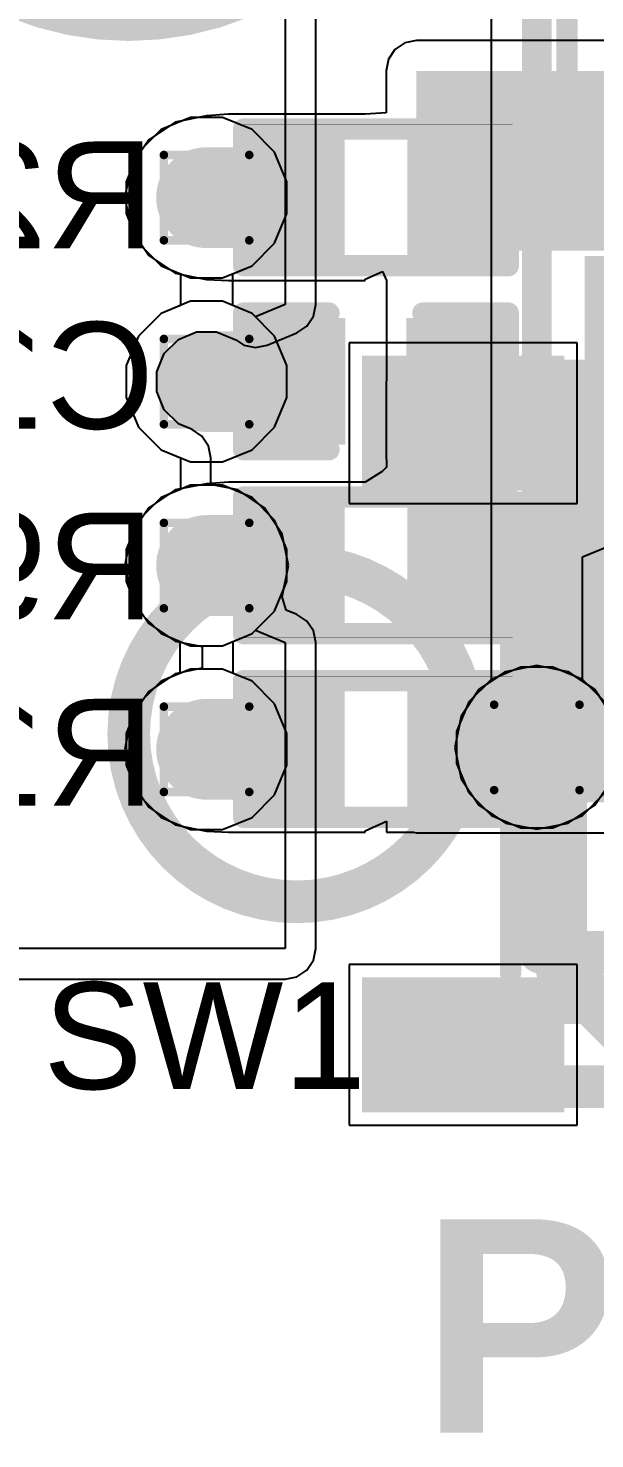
# Model space of a CAD drawing. Header units: inches. Extents: x -13 to 254, y -7 to 63.
# Drawn here: x -1.1 to 2.27, y 4.8 to 13.2 of the extents above; entities that cross this region are included whole.
import ezdxf

# ---------------------------------------------------------------- set-up
doc = ezdxf.new("R2010")
doc.units = ezdxf.units.IN
for name, color, linetype in [('Bottom Layer', 5, 'Continuous'), ('Bottom Overlay', 54, 'Continuous'), ('Bottom Paste', 16, 'Continuous'), ('Bottom Solder', 6, 'Continuous'), ('Dimensions', 6, 'Continuous'), ('Drill Drawing', 1, 'Continuous'), ('GND', 16, 'Continuous'), ('POWER', 76, 'Continuous'), ('Top Layer', 1, 'Continuous'), ('Top Overlay', 2, 'Continuous'), ('Top Paste', 8, 'Continuous'), ('Top Solder', 216, 'Continuous'), ('Via Holes', 16, 'Continuous')]:
    doc.layers.add(name, color=color, linetype=linetype)
doc.styles.add('Arial', font='', dxfattribs={"height": 0.2})
doc.styles.add('Arial_Bold', font='', dxfattribs={"height": 0.2})
doc.styles.get('Arial').set_extended_font_data('Arial')
doc.styles.get('Arial_Bold').set_extended_font_data('Arial', bold=True)

# ---------------------------------------------------------------- blocks, each defined once
blk = doc.blocks.new('R___0402_B_34')
at = {"layer": 'Bottom Layer'}
for points in [[(-0.2413, 0.3175), (-0.2413, -0.3175), (-0.6985, -0.3175), (-0.6985, 0.3175)], [(0.6985, 0.3175), (0.6985, -0.3175), (0.2413, -0.3175), (0.2413, 0.3175)]]:
    blk.add_hatch(color=5, dxfattribs=at).paths.add_polyline_path(points)
at = {"layer": 'Bottom Paste'}
for points in [[(-0.2413, 0.3175), (-0.2413, -0.3175), (-0.6985, -0.3175), (-0.6985, 0.3175)], [(0.6985, 0.3175), (0.6985, -0.3175), (0.2413, -0.3175), (0.2413, 0.3175)]]:
    blk.add_hatch(color=16, dxfattribs=at).paths.add_polyline_path(points)
at = {"layer": 'Bottom Solder'}
for points in [[(-0.1863, 0.3725), (-0.1863, -0.3725), (-0.7535, -0.3725), (-0.7535, 0.3725)], [(0.7535, 0.3725), (0.7535, -0.3725), (0.1863, -0.3725), (0.1863, 0.3725)]]:
    blk.add_hatch(color=6, dxfattribs=at).paths.add_polyline_path(points)
at = {"layer": 'Bottom Overlay'}
for points, const_width in [([(-0.7874, -0.4064), (-0.7874, 0.4064)], 0.127), ([(-0.7874, 0.4064), (0.7874, 0.4064)], 0.127), ([(-0.8128, 0.4318), (0.8128, 0.4318)], 0.00323), ([(0.7874, -0.4064), (0.7874, 0.4064)], 0.127), ([(-0.7874, -0.4064), (0.7874, -0.4064)], 0.127)]:
    blk.add_lwpolyline(points, dxfattribs=dict(at, const_width=const_width))
for points, const_width in [([(-0.8191, 0.4064, 1), (-0.7556, 0.4064, 1)], 0.0635), ([(-0.8191, 0.4064, 1), (-0.7556, 0.4064, 1)], 0.0635), ([(-0.8136, 0.4318, 1), (-0.812, 0.4318, 1)], 0.00161), ([(0.7556, 0.4064, 1), (0.8191, 0.4064, 1)], 0.0635), ([(0.7556, 0.4064, 1), (0.8191, 0.4064, 1)], 0.0635), ([(0.812, 0.4318, 1), (0.8136, 0.4318, 1)], 0.00161), ([(-0.8191, -0.4064, 1), (-0.7556, -0.4064, 1)], 0.0635), ([(-0.8191, -0.4064, 1), (-0.7556, -0.4064, 1)], 0.0635), ([(0.7556, -0.4064, 1), (0.8191, -0.4064, 1)], 0.0635), ([(0.7556, -0.4064, 1), (0.8191, -0.4064, 1)], 0.0635)]:
    blk.add_lwpolyline(points, format="xyb", close=True, dxfattribs=dict(at, const_width=const_width))
blk = doc.blocks.new('R___0402_B_37')
at = {"layer": 'Bottom Layer'}
for points in [[(-0.2413, 0.3175), (-0.2413, -0.3175), (-0.6985, -0.3175), (-0.6985, 0.3175)], [(0.6985, 0.3175), (0.6985, -0.3175), (0.2413, -0.3175), (0.2413, 0.3175)]]:
    blk.add_hatch(color=5, dxfattribs=at).paths.add_polyline_path(points)
at = {"layer": 'Bottom Paste'}
for points in [[(-0.2413, 0.3175), (-0.2413, -0.3175), (-0.6985, -0.3175), (-0.6985, 0.3175)], [(0.6985, 0.3175), (0.6985, -0.3175), (0.2413, -0.3175), (0.2413, 0.3175)]]:
    blk.add_hatch(color=16, dxfattribs=at).paths.add_polyline_path(points)
at = {"layer": 'Bottom Solder'}
for points in [[(-0.1863, 0.3725), (-0.1863, -0.3725), (-0.7535, -0.3725), (-0.7535, 0.3725)], [(0.7535, 0.3725), (0.7535, -0.3725), (0.1863, -0.3725), (0.1863, 0.3725)]]:
    blk.add_hatch(color=6, dxfattribs=at).paths.add_polyline_path(points)
at = {"layer": 'Bottom Overlay'}
for points, const_width in [([(-0.7874, -0.4064), (-0.7874, 0.4064)], 0.127), ([(-0.7874, 0.4064), (0.7874, 0.4064)], 0.127), ([(-0.8128, 0.4318), (0.8128, 0.4318)], 0.00323), ([(0.7874, -0.4064), (0.7874, 0.4064)], 0.127), ([(-0.7874, -0.4064), (0.7874, -0.4064)], 0.127)]:
    blk.add_lwpolyline(points, dxfattribs=dict(at, const_width=const_width))
for points, const_width in [([(-0.8191, 0.4064, 1), (-0.7556, 0.4064, 1)], 0.0635), ([(-0.8191, 0.4064, 1), (-0.7556, 0.4064, 1)], 0.0635), ([(-0.8136, 0.4318, 1), (-0.812, 0.4318, 1)], 0.00161), ([(0.7556, 0.4064, 1), (0.8191, 0.4064, 1)], 0.0635), ([(0.7556, 0.4064, 1), (0.8191, 0.4064, 1)], 0.0635), ([(0.812, 0.4318, 1), (0.8136, 0.4318, 1)], 0.00161), ([(-0.8191, -0.4064, 1), (-0.7556, -0.4064, 1)], 0.0635), ([(-0.8191, -0.4064, 1), (-0.7556, -0.4064, 1)], 0.0635), ([(0.7556, -0.4064, 1), (0.8191, -0.4064, 1)], 0.0635), ([(0.7556, -0.4064, 1), (0.8191, -0.4064, 1)], 0.0635)]:
    blk.add_lwpolyline(points, format="xyb", close=True, dxfattribs=dict(at, const_width=const_width))
blk = doc.blocks.new('SOT_523_B_38')
at = {"layer": 'Bottom Layer'}
for points in [[(-0.7, 0.9), (-0.3, 0.9), (-0.3, 0.39), (-0.7, 0.39)], [(0.3, 0.9), (0.7, 0.9), (0.7, 0.39), (0.3, 0.39)], [(-0.2, -0.39), (0.2, -0.39), (0.2, -0.9), (-0.2, -0.9)]]:
    blk.add_hatch(color=5, dxfattribs=at).paths.add_polyline_path(points)
at = {"layer": 'Bottom Paste'}
for points in [[(-0.7, 0.9), (-0.3, 0.9), (-0.3, 0.39), (-0.7, 0.39)], [(0.3, 0.9), (0.7, 0.9), (0.7, 0.39), (0.3, 0.39)], [(-0.2, -0.39), (0.2, -0.39), (0.2, -0.9), (-0.2, -0.9)]]:
    blk.add_hatch(color=16, dxfattribs=at).paths.add_polyline_path(points)
at = {"layer": 'Bottom Solder'}
for points in [[(-0.8016, 1.0016), (-0.1984, 1.0016), (-0.1984, 0.2884), (-0.8016, 0.2884)], [(0.1984, 1.0016), (0.8016, 1.0016), (0.8016, 0.2884), (0.1984, 0.2884)], [(-0.3016, -0.2884), (0.3016, -0.2884), (0.3016, -1.0016), (-0.3016, -1.0016)]]:
    blk.add_hatch(color=6, dxfattribs=at).paths.add_polyline_path(points)
at = {"layer": 'Bottom Overlay', "const_width": 0.127}
for points in [[(-0.9652, 0.508), (-0.9652, 0.762)], [(-0.9652, 0.762), (-0.8382, 0.635)], [(-0.9652, 0.508), (-0.8382, 0.635)], [(-0.1016, 0.4318), (0.1016, 0.4318)], [(-0.8636, -0.4572), (-0.8636, 0.2286)], [(0.8636, -0.4572), (0.8636, 0.2286)], [(-0.8636, -0.4572), (-0.3556, -0.4572)], [(0.3556, -0.4572), (0.8636, -0.4572)]]:
    blk.add_lwpolyline(points, dxfattribs=at)
at = {"layer": 'Bottom Overlay', "const_width": 0.0635}
for points in [[(-0.997, 0.762, 1), (-0.9334, 0.762, 1)], [(-0.997, 0.762, 1), (-0.9334, 0.762, 1)], [(-0.87, 0.635, 1), (-0.8065, 0.635, 1)], [(-0.87, 0.635, 1), (-0.8065, 0.635, 1)], [(-0.997, 0.508, 1), (-0.9334, 0.508, 1)], [(-0.997, 0.508, 1), (-0.9334, 0.508, 1)], [(-0.1333, 0.4318, 1), (-0.0698, 0.4318, 1)], [(0.0698, 0.4318, 1), (0.1333, 0.4318, 1)], [(-0.8953, 0.2286, 1), (-0.8318, 0.2286, 1)], [(0.8318, 0.2286, 1), (0.8953, 0.2286, 1)], [(-0.8953, -0.4572, 1), (-0.8318, -0.4572, 1)], [(-0.8953, -0.4572, 1), (-0.8318, -0.4572, 1)], [(-0.3873, -0.4572, 1), (-0.3238, -0.4572, 1)], [(0.3238, -0.4572, 1), (0.3873, -0.4572, 1)], [(0.8318, -0.4572, 1), (0.8953, -0.4572, 1)], [(0.8318, -0.4572, 1), (0.8953, -0.4572, 1)]]:
    blk.add_lwpolyline(points, format="xyb", close=True, dxfattribs=at)
blk = doc.blocks.new('C___0402_B_41')
at = {"layer": 'Bottom Layer'}
for points in [[(-0.2413, 0.3175), (-0.2413, -0.3175), (-0.6985, -0.3175), (-0.6985, 0.3175)], [(0.6985, 0.3175), (0.6985, -0.3175), (0.2413, -0.3175), (0.2413, 0.3175)]]:
    blk.add_hatch(color=5, dxfattribs=at).paths.add_polyline_path(points)
at = {"layer": 'Bottom Paste'}
for points in [[(-0.2413, 0.3175), (-0.2413, -0.3175), (-0.6985, -0.3175), (-0.6985, 0.3175)], [(0.6985, 0.3175), (0.6985, -0.3175), (0.2413, -0.3175), (0.2413, 0.3175)]]:
    blk.add_hatch(color=16, dxfattribs=at).paths.add_polyline_path(points)
at = {"layer": 'Bottom Solder'}
for points in [[(-0.1813, 0.3775), (-0.1813, -0.3775), (-0.7585, -0.3775), (-0.7585, 0.3775)], [(0.7585, 0.3775), (0.7585, -0.3775), (0.1813, -0.3775), (0.1813, 0.3775)]]:
    blk.add_hatch(color=6, dxfattribs=at).paths.add_polyline_path(points)
at = {"layer": 'Bottom Overlay', "const_width": 0.127}
for points in [[(-0.7874, -0.4064), (-0.7874, 0.4064)], [(-0.7874, 0.4064), (-0.2794, 0.4064)], [(0.2794, 0.4064), (0.7874, 0.4064)], [(0.7874, -0.4064), (0.7874, 0.4064)], [(-0.7874, -0.4064), (-0.2794, -0.4064)], [(0.2794, -0.4064), (0.7874, -0.4064)]]:
    blk.add_lwpolyline(points, dxfattribs=at)
at = {"layer": 'Bottom Overlay', "const_width": 0.0635}
for points in [[(-0.8191, 0.4064, 1), (-0.7556, 0.4064, 1)], [(-0.8191, 0.4064, 1), (-0.7556, 0.4064, 1)], [(-0.3111, 0.4064, 1), (-0.2477, 0.4064, 1)], [(0.2477, 0.4064, 1), (0.3111, 0.4064, 1)], [(0.7556, 0.4064, 1), (0.8191, 0.4064, 1)], [(0.7556, 0.4064, 1), (0.8191, 0.4064, 1)], [(-0.8191, -0.4064, 1), (-0.7556, -0.4064, 1)], [(-0.8191, -0.4064, 1), (-0.7556, -0.4064, 1)], [(-0.3111, -0.4064, 1), (-0.2477, -0.4064, 1)], [(0.2477, -0.4064, 1), (0.3111, -0.4064, 1)], [(0.7556, -0.4064, 1), (0.8191, -0.4064, 1)], [(0.7556, -0.4064, 1), (0.8191, -0.4064, 1)]]:
    blk.add_lwpolyline(points, format="xyb", close=True, dxfattribs=at)
blk = doc.blocks.new('TC_0522C_1_7_260G__46')
at = {"layer": 'Top Layer'}
for points in [[(-3.5, 2.15), (-2.5, 2.15), (-2.5, 1.55), (-3.5, 1.55)], [(2.5, 2.15), (3.5, 2.15), (3.5, 1.55), (2.5, 1.55)], [(-3.5, -1.55), (-2.5, -1.55), (-2.5, -2.15), (-3.5, -2.15)], [(2.5, -1.55), (3.5, -1.55), (3.5, -2.15), (2.5, -2.15)]]:
    blk.add_hatch(color=1, dxfattribs=at).paths.add_polyline_path(points)
at = {"layer": 'Top Paste'}
for points in [[(-3.5, 2.15), (-2.5, 2.15), (-2.5, 1.55), (-3.5, 1.55)], [(2.5, 2.15), (3.5, 2.15), (3.5, 1.55), (2.5, 1.55)], [(-3.5, -1.55), (-2.5, -1.55), (-2.5, -2.15), (-3.5, -2.15)], [(2.5, -1.55), (3.5, -1.55), (3.5, -2.15), (2.5, -2.15)]]:
    blk.add_hatch(color=8, dxfattribs=at).paths.add_polyline_path(points)
at = {"layer": 'Top Solder'}
for points in [[(-3.6016, 2.2516), (-2.3984, 2.2516), (-2.3984, 1.4484), (-3.6016, 1.4484)], [(2.3984, 2.2516), (3.6016, 2.2516), (3.6016, 1.4484), (2.3984, 1.4484)], [(-3.6016, -1.4484), (-2.3984, -1.4484), (-2.3984, -2.2516), (-3.6016, -2.2516)], [(2.3984, -1.4484), (3.6016, -1.4484), (3.6016, -2.2516), (2.3984, -2.2516)]]:
    blk.add_hatch(color=216, dxfattribs=at).paths.add_polyline_path(points)
at = {"layer": 'Top Overlay', "const_width": 0.127}
for points in [[(-1.4224, 2.667), (-1.8796, 2.2098)], [(1.4224, 2.667), (-1.4224, 2.667)], [(1.8796, 2.2098), (1.4224, 2.667)], [(-2.8956, 2.4638), (-3.1496, 2.4638)], [(-3.0226, 2.3368), (-3.1496, 2.4638)], [(-2.8956, 2.4638), (-3.0226, 2.3368)], [(-2.7178, -1.3716), (-2.7178, 1.397)], [(2.7178, 1.4224), (2.7178, -1.3716)], [(-1.4224, -2.667), (-1.8796, -2.2098)], [(1.8796, -2.2098), (1.4224, -2.667)], [(1.4224, -2.667), (-1.4224, -2.667)]]:
    blk.add_lwpolyline(points, dxfattribs=at)
at = {"layer": 'Top Overlay', "const_width": 0.0635}
for points in [[(-1.4541, 2.667, 1), (-1.3906, 2.667, 1)], [(-1.4542, 2.667, 1), (-1.3906, 2.667, 1)], [(1.3906, 2.667, 1), (1.4542, 2.667, 1)], [(1.3906, 2.667, 1), (1.4542, 2.667, 1)], [(-3.1814, 2.4638, 1), (-3.1178, 2.4638, 1)], [(-3.1814, 2.4638, 1), (-3.1178, 2.4638, 1)], [(-2.9274, 2.4638, 1), (-2.8638, 2.4638, 1)], [(-2.9274, 2.4638, 1), (-2.8638, 2.4638, 1)], [(-3.0543, 2.3368, 1), (-2.9909, 2.3368, 1)], [(-3.0543, 2.3368, 1), (-2.9909, 2.3368, 1)], [(-1.9113, 2.2098, 1), (-1.8478, 2.2098, 1)], [(1.8478, 2.2098, 1), (1.9114, 2.2098, 1)], [(-2.7496, 1.397, 1), (-2.686, 1.397, 1)], [(2.686, 1.4224, 1), (2.7496, 1.4224, 1)], [(-2.7495, -1.3716, 1), (-2.686, -1.3716, 1)], [(2.686, -1.3716, 1), (2.7496, -1.3716, 1)], [(-1.9113, -2.2098, 1), (-1.8478, -2.2098, 1)], [(1.8478, -2.2098, 1), (1.9114, -2.2098, 1)], [(-1.4541, -2.667, 1), (-1.3906, -2.667, 1)], [(-1.4542, -2.667, 1), (-1.3906, -2.667, 1)], [(1.3906, -2.667, 1), (1.4542, -2.667, 1)], [(1.3906, -2.667, 1), (1.4542, -2.667, 1)]]:
    blk.add_lwpolyline(points, format="xyb", close=True, dxfattribs=at)
blk = doc.blocks.new('TSOT_23_8_B_51')
at = {"layer": 'Bottom Layer'}
for points in [[(-0.775, 0.75), (-1.825, 0.75), (-1.825, 1.2), (-0.775, 1.2)], [(1.825, 0.75), (0.775, 0.75), (0.775, 1.2), (1.825, 1.2)], [(-0.775, 0.1), (-1.825, 0.1), (-1.825, 0.55), (-0.775, 0.55)], [(1.825, 0.1), (0.775, 0.1), (0.775, 0.55), (1.825, 0.55)], [(-0.775, -0.55), (-1.825, -0.55), (-1.825, -0.1), (-0.775, -0.1)], [(1.825, -0.55), (0.775, -0.55), (0.775, -0.1), (1.825, -0.1)], [(-0.775, -1.2), (-1.825, -1.2), (-1.825, -0.75), (-0.775, -0.75)], [(1.825, -1.2), (0.775, -1.2), (0.775, -0.75), (1.825, -0.75)]]:
    blk.add_hatch(color=5, dxfattribs=at).paths.add_polyline_path(points)
at = {"layer": 'Bottom Paste'}
for points in [[(-0.775, 0.75), (-1.825, 0.75), (-1.825, 1.2), (-0.775, 1.2)], [(1.825, 0.75), (0.775, 0.75), (0.775, 1.2), (1.825, 1.2)], [(-0.775, 0.1), (-1.825, 0.1), (-1.825, 0.55), (-0.775, 0.55)], [(1.825, 0.1), (0.775, 0.1), (0.775, 0.55), (1.825, 0.55)], [(-0.775, -0.55), (-1.825, -0.55), (-1.825, -0.1), (-0.775, -0.1)], [(1.825, -0.55), (0.775, -0.55), (0.775, -0.1), (1.825, -0.1)], [(-0.775, -1.2), (-1.825, -1.2), (-1.825, -0.75), (-0.775, -0.75)], [(1.825, -1.2), (0.775, -1.2), (0.775, -0.75), (1.825, -0.75)]]:
    blk.add_hatch(color=16, dxfattribs=at).paths.add_polyline_path(points)
at = {"layer": 'Bottom Solder'}
for points in [[(-0.6734, 0.6484), (-1.9266, 0.6484), (-1.9266, 1.3016), (-0.6734, 1.3016)], [(1.9266, 0.6484), (0.6734, 0.6484), (0.6734, 1.3016), (1.9266, 1.3016)], [(-0.6734, -0.0016), (-1.9266, -0.0016), (-1.9266, 0.6516), (-0.6734, 0.6516)], [(1.9266, -0.0016), (0.6734, -0.0016), (0.6734, 0.6516), (1.9266, 0.6516)], [(-0.6734, -0.6516), (-1.9266, -0.6516), (-1.9266, 0.0016), (-0.6734, 0.0016)], [(1.9266, -0.6516), (0.6734, -0.6516), (0.6734, 0.0016), (1.9266, 0.0016)], [(-0.6734, -1.3016), (-1.9266, -1.3016), (-1.9266, -0.6484), (-0.6734, -0.6484)], [(1.9266, -1.3016), (0.6734, -1.3016), (0.6734, -0.6484), (1.9266, -0.6484)]]:
    blk.add_hatch(color=6, dxfattribs=at).paths.add_polyline_path(points)
at = {"layer": 'Bottom Overlay', "const_width": 0.127}
for points in [[(0.762, 1.4986), (-0.7112, 1.4986)], [(0.5842, 1.4986), (-0.6096, 1.4986)], [(-1.9812, -0.9906), (-2.1082, -0.8636)], [(-2.1082, -0.8636), (-2.1082, -1.1176)], [(-1.9812, -0.9906), (-2.1082, -1.1176)], [(0.762, -1.4986), (-0.7112, -1.4986)]]:
    blk.add_lwpolyline(points, dxfattribs=at)
at = {"layer": 'Bottom Overlay', "const_width": 0.0635}
for points in [[(-0.7429, 1.4986, 1), (-0.6794, 1.4986, 1)], [(-0.6413, 1.4986, 1), (-0.5778, 1.4986, 1)], [(0.5524, 1.4986, 1), (0.6159, 1.4986, 1)], [(0.7302, 1.4986, 1), (0.7937, 1.4986, 1)], [(-2.1399, -0.8636, 1), (-2.0764, -0.8636, 1)], [(-2.1399, -0.8636, 1), (-2.0764, -0.8636, 1)], [(-2.013, -0.9906, 1), (-1.9494, -0.9906, 1)], [(-2.013, -0.9906, 1), (-1.9494, -0.9906, 1)], [(-2.1399, -1.1176, 1), (-2.0764, -1.1176, 1)], [(-2.1399, -1.1176, 1), (-2.0764, -1.1176, 1)], [(-0.7429, -1.4986, 1), (-0.6794, -1.4986, 1)], [(0.7302, -1.4986, 1), (0.7937, -1.4986, 1)]]:
    blk.add_lwpolyline(points, format="xyb", close=True, dxfattribs=at)
blk = doc.blocks.new('R___0402_B_58')
at = {"layer": 'Bottom Layer'}
for points in [[(-0.2413, 0.3175), (-0.2413, -0.3175), (-0.6985, -0.3175), (-0.6985, 0.3175)], [(0.6985, 0.3175), (0.6985, -0.3175), (0.2413, -0.3175), (0.2413, 0.3175)]]:
    blk.add_hatch(color=5, dxfattribs=at).paths.add_polyline_path(points)
at = {"layer": 'Bottom Paste'}
for points in [[(-0.2413, 0.3175), (-0.2413, -0.3175), (-0.6985, -0.3175), (-0.6985, 0.3175)], [(0.6985, 0.3175), (0.6985, -0.3175), (0.2413, -0.3175), (0.2413, 0.3175)]]:
    blk.add_hatch(color=16, dxfattribs=at).paths.add_polyline_path(points)
at = {"layer": 'Bottom Solder'}
for points in [[(-0.1863, 0.3725), (-0.1863, -0.3725), (-0.7535, -0.3725), (-0.7535, 0.3725)], [(0.7535, 0.3725), (0.7535, -0.3725), (0.1863, -0.3725), (0.1863, 0.3725)]]:
    blk.add_hatch(color=6, dxfattribs=at).paths.add_polyline_path(points)
at = {"layer": 'Bottom Overlay'}
for points, const_width in [([(-0.7874, 0.4064), (-0.7874, -0.4064)], 0.127), ([(0.7874, 0.4064), (-0.7874, 0.4064)], 0.127), ([(0.8128, 0.4318), (-0.8128, 0.4318)], 0.00323), ([(0.7874, 0.4064), (0.7874, -0.4064)], 0.127), ([(0.7874, -0.4064), (-0.7874, -0.4064)], 0.127)]:
    blk.add_lwpolyline(points, dxfattribs=dict(at, const_width=const_width))
for points, const_width in [([(-0.8191, 0.4064, 1), (-0.7556, 0.4064, 1)], 0.0635), ([(-0.8191, 0.4064, 1), (-0.7556, 0.4064, 1)], 0.0635), ([(-0.8136, 0.4318, 1), (-0.812, 0.4318, 1)], 0.00161), ([(0.7556, 0.4064, 1), (0.8191, 0.4064, 1)], 0.0635), ([(0.7556, 0.4064, 1), (0.8191, 0.4064, 1)], 0.0635), ([(0.812, 0.4318, 1), (0.8136, 0.4318, 1)], 0.00161), ([(-0.8191, -0.4064, 1), (-0.7556, -0.4064, 1)], 0.0635), ([(-0.8191, -0.4064, 1), (-0.7556, -0.4064, 1)], 0.0635), ([(0.7556, -0.4064, 1), (0.8191, -0.4064, 1)], 0.0635), ([(0.7556, -0.4064, 1), (0.8191, -0.4064, 1)], 0.0635)]:
    blk.add_lwpolyline(points, format="xyb", close=True, dxfattribs=dict(at, const_width=const_width))

msp = doc.modelspace()

# ---------------------------------------------------------------- hatches: boundary and pattern name
at = {"layer": 'Bottom Layer'}
for points in [[(1.2121, 11.8745), (3.3782, 11.8745), (3.3782, 12.945), (1.2121, 12.945)], [(0.5009, 12.4906), (-0.0367, 12.4906), (-0.0367, 11.8905), (0.5009, 11.8905)], [(0.5009, 11.3959), (-0.0367, 11.3959), (-0.0367, 10.7958), (0.5009, 10.7958)], [(1.2121, 10.641), (3.3652, 10.641), (3.3652, 11.091), (1.2121, 11.091)], [(1.2121, 9.991), (3.508, 9.991), (3.508, 10.441), (1.2121, 10.441)], [(0.5009, 10.3012), (-0.0367, 10.3012), (-0.0367, 9.7011), (0.5009, 9.7011)], [(1.8748, 8.5917), (3.3652, 8.5917), (3.3652, 9.791), (1.8748, 9.791)], [(0.5009, 9.2078), (-0.0367, 9.2078), (-0.0367, 8.6077), (0.5009, 8.6077)], [(1.2121, 8.5917), (3.3652, 8.5917), (3.3652, 9.2267), (1.2121, 9.2267)]]:
    msp.add_hatch(color=5, dxfattribs=at).paths.add_polyline_path(points)
h = msp.add_hatch(color=5, dxfattribs=at)
edge = h.paths.add_edge_path()
edge.add_arc((-0.0367, 12.1906), 0.3, 0, 360)
h = msp.add_hatch(color=5, dxfattribs=at)
edge = h.paths.add_edge_path()
edge.add_arc((-0.0367, 11.0959), 0.3, 0, 360)
h = msp.add_hatch(color=5, dxfattribs=at)
edge = h.paths.add_edge_path()
edge.add_arc((-0.0367, 10.0012), 0.3, 0, 360)
h = msp.add_hatch(color=5, dxfattribs=at)
edge = h.paths.add_edge_path()
edge.add_arc((-0.0367, 8.9078), 0.3, 0, 360)
h = msp.add_hatch(color=5, dxfattribs=at)
edge = h.paths.add_edge_path()
edge.add_arc((1.9281, 8.919), 0.3, 0, 360)
at = {"layer": 'GND'}
h = msp.add_hatch(color=16, dxfattribs=at)
edge = h.paths.add_edge_path()
edge.add_arc((-0.0367, 12.1906), 0.3, 0, 360)
h = msp.add_hatch(color=16, dxfattribs=at)
edge = h.paths.add_edge_path()
edge.add_arc((-0.0367, 11.0959), 0.3, 0, 360)
h = msp.add_hatch(color=16, dxfattribs=at)
edge = h.paths.add_edge_path()
edge.add_arc((-0.0367, 10.0012), 0.3, 0, 360)
h = msp.add_hatch(color=16, dxfattribs=at)
edge = h.paths.add_edge_path()
edge.add_arc((-0.0367, 8.9078), 0.3, 0, 360)
h = msp.add_hatch(color=16, dxfattribs=at)
edge = h.paths.add_edge_path()
edge.add_arc((1.9281, 8.919), 0.3, 0, 360)
at = {"layer": 'POWER'}
h = msp.add_hatch(color=76, dxfattribs=at)
edge = h.paths.add_edge_path()
edge.add_arc((-0.0367, 12.1906), 0.3, 0, 360)
h = msp.add_hatch(color=76, dxfattribs=at)
edge = h.paths.add_edge_path()
edge.add_arc((-0.0367, 11.0959), 0.3, 0, 360)
h = msp.add_hatch(color=76, dxfattribs=at)
edge = h.paths.add_edge_path()
edge.add_arc((-0.0367, 10.0012), 0.3, 0, 360)
h = msp.add_hatch(color=76, dxfattribs=at)
edge = h.paths.add_edge_path()
edge.add_arc((-0.0367, 8.9078), 0.3, 0, 360)
h = msp.add_hatch(color=76, dxfattribs=at)
edge = h.paths.add_edge_path()
edge.add_arc((1.9281, 8.919), 0.3, 0, 360)
at = {"layer": 'Top Layer'}
h = msp.add_hatch(color=1, dxfattribs=at)
edge = h.paths.add_edge_path()
edge.add_arc((-0.0367, 12.1906), 0.3, 0, 360)
h = msp.add_hatch(color=1, dxfattribs=at)
edge = h.paths.add_edge_path()
edge.add_arc((-0.0367, 11.0959), 0.3, 0, 360)
h = msp.add_hatch(color=1, dxfattribs=at)
edge = h.paths.add_edge_path()
edge.add_arc((-0.0367, 10.0012), 0.3, 0, 360)
h = msp.add_hatch(color=1, dxfattribs=at)
edge = h.paths.add_edge_path()
edge.add_arc((-0.0367, 8.9078), 0.3, 0, 360)
h = msp.add_hatch(color=1, dxfattribs=at)
edge = h.paths.add_edge_path()
edge.add_arc((1.9281, 8.919), 0.3, 0, 360)
at = {"layer": 'Via Holes'}
h = msp.add_hatch(color=7, dxfattribs=at)
edge = h.paths.add_edge_path()
edge.add_arc((-0.0367, 12.1906), 0.15, 0, 360)
h = msp.add_hatch(color=7, dxfattribs=at)
edge = h.paths.add_edge_path()
edge.add_arc((-0.0367, 11.0959), 0.15, 0, 360)
h = msp.add_hatch(color=7, dxfattribs=at)
edge = h.paths.add_edge_path()
edge.add_arc((-0.0367, 10.0012), 0.15, 0, 360)
h = msp.add_hatch(color=7, dxfattribs=at)
edge = h.paths.add_edge_path()
edge.add_arc((1.9281, 8.919), 0.15, 0, 360)
h = msp.add_hatch(color=7, dxfattribs=at)
edge = h.paths.add_edge_path()
edge.add_arc((-0.0367, 8.9078), 0.15, 0, 360)

# ---------------------------------------------------------------- linework, layer by layer
at = {"layer": 'Bottom Layer'}
for p, q in [((1.1427, 13.1125), (1.0839, 13.0732)), ((1.2121, 13.1263), (1.1427, 13.1125)), ((3.3782, 13.1263), (1.2121, 13.1263)), ((1.0446, 13.0144), (1.0308, 12.945)), ((1.0839, 13.0732), (1.0446, 13.0144)), ((1.0308, 12.945), (1.0308, 12.6957)), ((-0.0367, 12.6777), (-0.2232, 12.6406)), ((-0.0325, 12.6769), (-0.0367, 12.6777)), ((0.0945, 12.6873), (-0.0325, 12.6769)), ((0.9038, 12.6873), (0.0945, 12.6873)), ((0.0945, 12.6873), (0.0945, 12.6873)), ((0.9073, 12.6873), (0.9038, 12.6873)), ((1.0308, 12.6957), (0.9073, 12.6873)), ((-0.2232, 12.6406), (-0.3812, 12.535)), ((-0.3812, 12.535), (-0.4868, 12.377)), ((-0.4868, 12.377), (-0.5239, 12.1906)), ((-0.5239, 12.1906), (-0.4868, 12.0041)), ((-0.4868, 12.0041), (-0.3812, 11.8461)), ((-0.3812, 11.8461), (-0.2232, 11.7405)), ((0.9073, 11.7061), (1.0105, 11.7519)), ((1.0105, 11.7519), (1.0343, 11.6967)), ((-0.2232, 11.7405), (-0.0367, 11.7034)), ((-0.0367, 11.7034), (-0.0325, 11.7042)), ((-0.0325, 11.7042), (0.0945, 11.6967)), ((0.0945, 11.6967), (0.0945, 11.6967)), ((0.0945, 11.6967), (0.9073, 11.6967)), ((0.9073, 11.6967), (0.9073, 11.7061)), ((1.0343, 11.6967), (1.0343, 11.5926)), ((1.0343, 11.5926), (1.0343, 11.5926)), ((1.0343, 11.5926), (1.0343, 11.1085)), ((1.0343, 11.1085), (1.0308, 11.091)), ((1.0308, 11.091), (1.0308, 10.641)), ((1.0343, 10.5861), (1.0085, 10.5602)), ((1.0308, 10.641), (1.0343, 10.6235)), ((1.0343, 10.6235), (1.0343, 10.602)), ((1.0343, 10.602), (1.0343, 10.602)), ((1.0343, 10.602), (1.0343, 10.5861)), ((0.0945, 10.4979), (-0.0325, 10.4875)), ((0.9073, 10.4979), (0.0945, 10.4979)), ((0.0945, 10.4979), (0.0945, 10.4979)), ((1.0085, 10.5602), (0.9073, 10.4979)), ((-0.2232, 10.4513), (-0.3812, 10.3457)), ((-0.0367, 10.4884), (-0.2232, 10.4513)), ((-0.0325, 10.4875), (-0.0367, 10.4884)), ((-0.3812, 10.3457), (-0.4868, 10.1876)), ((-0.4868, 10.1876), (-0.5239, 10.0012)), ((-0.5239, 10.0012), (-0.4868, 9.8148)), ((-0.4868, 9.8148), (-0.3812, 9.6567)), ((-0.3812, 9.6567), (-0.2232, 9.5511)), ((-0.2232, 9.5511), (-0.0628, 9.5192)), ((-0.0628, 9.5192), (-0.0628, 9.3897)), ((-0.2232, 9.3578), (-0.3812, 9.2522)), ((-0.0628, 9.3897), (-0.2232, 9.3578)), ((-0.3812, 9.2522), (-0.4868, 9.0942)), ((-0.4868, 9.0942), (-0.5239, 8.9078)), ((-0.5239, 8.9078), (-0.4868, 8.7213)), ((-0.4868, 8.7213), (-0.3812, 8.5633)), ((-0.3812, 8.5633), (-0.2232, 8.4577)), ((0.9073, 8.4233), (1.0343, 8.4796)), ((1.0343, 8.4796), (1.0343, 8.4139)), ((-0.2232, 8.4577), (-0.0367, 8.4206)), ((-0.0367, 8.4206), (-0.0325, 8.4214)), ((-0.0325, 8.4214), (0.0945, 8.4139)), ((0.0945, 8.4139), (0.0945, 8.4139)), ((0.0945, 8.4139), (0.9073, 8.4139)), ((0.9073, 8.4139), (0.9073, 8.4233)), ((1.0343, 8.4139), (1.1946, 8.4139)), ((1.1946, 8.4139), (1.2121, 8.4104)), ((1.2121, 8.4104), (3.3652, 8.4104))]:
    msp.add_line(p, q, dxfattribs=at)
at = {"layer": 'Dimensions', "const_width": 0.254}
for points in [[(1.25, 15, -1), (-2.25, 15)], [(0.5, 8, -1), (0.5, 10)], [(0.5, 10, -1), (0.5, 8)]]:
    msp.add_lwpolyline(points, format="xyb", dxfattribs=at)
for points in [[(2.05, 10.4086), (3.0914, 11.45)], [(2.1, 10.3879), (3.1121, 11.4)], [(1.3, 11.1), (1.7684, 11.1)], [(1.3, 10.6), (1.3, 11.1)], [(1.7684, 11.1), (1.8148, 11.1)], [(1.7684, 10.6), (1.7684, 11.1)], [(1.8148, 11.1), (1.8572, 11.1)], [(1.8148, 10.6), (1.8148, 11.1)], [(1.8572, 11.1), (1.95, 11.1)], [(1.8572, 10.6), (1.8572, 11.1)], [(1.95, 11.1), (2.7414, 11.1)], [(1.95, 10.6), (1.95, 11.1)], [(1.3, 10.6), (1.7684, 10.6)], [(1.7684, 10.6), (1.8148, 10.6)], [(1.8148, 10.6), (1.8572, 10.6)], [(1.8572, 10.6), (1.95, 10.6)], [(1.95, 10.6), (2.2414, 10.6)], [(2.05, 10.3), (2.05, 10.4086)], [(2.05, 10.4086), (2.1, 10.3879)], [(2.1, 10.3), (2.1, 10.3879)], [(1.95, 7.7), (1.95, 10.3)], [(1.95, 10.3), (2.1, 10.3)], [(2.1, 10.3), (2.4, 10.3)], [(2.1, 7.7), (2.1, 10.3)], [(1.95, 7.7), (2.1, 7.7)], [(2.05, 7.5914), (2.05, 7.7)], [(2.1, 7.6121), (2.1, 7.7)], [(2.1, 7.7), (2.4, 7.7)], [(2.05, 7.5914), (2.1, 7.6121)], [(2.1, 7.6121), (3.1121, 6.6)], [(2.05, 7.5914), (3.0914, 6.55)], [(1.3, 7.4), (1.7684, 7.4)], [(1.3, 6.9), (1.3, 7.4)], [(1.7684, 7.4), (1.8148, 7.4)], [(1.7684, 6.9), (1.7684, 7.4)], [(1.8148, 7.4), (1.8572, 7.4)], [(1.8148, 6.9), (1.8148, 7.4)], [(1.8572, 7.4), (1.95, 7.4)], [(1.8572, 6.9), (1.8572, 7.4)], [(1.95, 6.9), (1.95, 7.4)], [(1.95, 7.4), (2.2414, 7.4)], [(1.3, 6.9), (1.7684, 6.9)], [(1.7684, 6.9), (1.8148, 6.9)], [(1.8148, 6.9), (1.8572, 6.9)], [(1.8572, 6.9), (1.95, 6.9)], [(1.95, 6.9), (2.7414, 6.9)]]:
    msp.add_lwpolyline(points, dxfattribs=at)
at = {"layer": 'Dimensions', "const_width": 0.127}
for points in [[(1.2365, 11.1, 1), (1.3635, 11.1, 1)], [(1.2365, 11.1, 1), (1.3635, 11.1, 1)], [(1.7049, 11.1, 1), (1.8319, 11.1, 1)], [(1.7049, 11.1, 1), (1.8319, 11.1, 1)], [(1.7049, 11.1, 1), (1.8319, 11.1, 1)], [(1.7513, 11.1, 1), (1.8783, 11.1, 1)], [(1.7513, 11.1, 1), (1.8783, 11.1, 1)], [(1.7513, 11.1, 1), (1.8783, 11.1, 1)], [(1.7937, 11.1, 1), (1.9207, 11.1, 1)], [(1.7937, 11.1, 1), (1.9207, 11.1, 1)], [(1.7937, 11.1, 1), (1.9207, 11.1, 1)], [(1.8865, 11.1, 1), (2.0135, 11.1, 1)], [(1.8865, 11.1, 1), (2.0135, 11.1, 1)], [(1.8865, 11.1, 1), (2.0135, 11.1, 1)], [(1.2365, 10.6, 1), (1.3635, 10.6, 1)], [(1.2365, 10.6, 1), (1.3635, 10.6, 1)], [(1.7049, 10.6, 1), (1.8319, 10.6, 1)], [(1.7049, 10.6, 1), (1.8319, 10.6, 1)], [(1.7049, 10.6, 1), (1.8319, 10.6, 1)], [(1.7513, 10.6, 1), (1.8783, 10.6, 1)], [(1.7513, 10.6, 1), (1.8783, 10.6, 1)], [(1.7513, 10.6, 1), (1.8783, 10.6, 1)], [(1.7937, 10.6, 1), (1.9207, 10.6, 1)], [(1.7937, 10.6, 1), (1.9207, 10.6, 1)], [(1.7937, 10.6, 1), (1.9207, 10.6, 1)], [(1.8865, 10.6, 1), (2.0135, 10.6, 1)], [(1.8865, 10.6, 1), (2.0135, 10.6, 1)], [(1.8865, 10.6, 1), (2.0135, 10.6, 1)], [(2.1779, 10.6, 1), (2.3049, 10.6, 1)], [(1.9865, 10.4086, 1), (2.1135, 10.4086, 1)], [(1.9865, 10.4086, 1), (2.1135, 10.4086, 1)], [(1.9865, 10.4086, 1), (2.1135, 10.4086, 1)], [(2.0365, 10.3879, 1), (2.1635, 10.3879, 1)], [(2.0365, 10.3879, 1), (2.1635, 10.3879, 1)], [(2.0365, 10.3879, 1), (2.1635, 10.3879, 1)], [(1.8865, 10.3, 1), (2.0135, 10.3, 1)], [(1.8865, 10.3, 1), (2.0135, 10.3, 1)], [(1.9865, 10.3, 1), (2.1135, 10.3, 1)], [(2.0365, 10.3, 1), (2.1635, 10.3, 1)], [(2.0365, 10.3, 1), (2.1635, 10.3, 1)], [(2.0365, 10.3, 1), (2.1635, 10.3, 1)], [(2.0365, 10.3, 1), (2.1635, 10.3, 1)], [(0.4365, 10, 1), (0.5635, 10, 1)], [(0.4365, 10, 1), (0.5635, 10, 1)], [(0.4365, 8, 1), (0.5635, 8, 1)], [(0.4365, 8, 1), (0.5635, 8, 1)], [(1.8865, 7.7, 1), (2.0135, 7.7, 1)], [(1.8865, 7.7, 1), (2.0135, 7.7, 1)], [(1.9865, 7.7, 1), (2.1135, 7.7, 1)], [(2.0365, 7.7, 1), (2.1635, 7.7, 1)], [(2.0365, 7.7, 1), (2.1635, 7.7, 1)], [(2.0365, 7.7, 1), (2.1635, 7.7, 1)], [(2.0365, 7.7, 1), (2.1635, 7.7, 1)], [(2.0365, 7.6121, 1), (2.1635, 7.6121, 1)], [(2.0365, 7.6121, 1), (2.1635, 7.6121, 1)], [(2.0365, 7.6121, 1), (2.1635, 7.6121, 1)], [(1.9865, 7.5914, 1), (2.1135, 7.5914, 1)], [(1.9865, 7.5914, 1), (2.1135, 7.5914, 1)], [(1.9865, 7.5914, 1), (2.1135, 7.5914, 1)], [(1.2365, 7.4, 1), (1.3635, 7.4, 1)], [(1.2365, 7.4, 1), (1.3635, 7.4, 1)], [(1.7049, 7.4, 1), (1.8319, 7.4, 1)], [(1.7049, 7.4, 1), (1.8319, 7.4, 1)], [(1.7049, 7.4, 1), (1.8319, 7.4, 1)], [(1.7513, 7.4, 1), (1.8783, 7.4, 1)], [(1.7513, 7.4, 1), (1.8783, 7.4, 1)], [(1.7513, 7.4, 1), (1.8783, 7.4, 1)], [(1.7937, 7.4, 1), (1.9207, 7.4, 1)], [(1.7937, 7.4, 1), (1.9207, 7.4, 1)], [(1.7937, 7.4, 1), (1.9207, 7.4, 1)], [(1.8865, 7.4, 1), (2.0135, 7.4, 1)], [(1.8865, 7.4, 1), (2.0135, 7.4, 1)], [(1.8865, 7.4, 1), (2.0135, 7.4, 1)], [(2.1779, 7.4, 1), (2.3049, 7.4, 1)], [(1.2365, 6.9, 1), (1.3635, 6.9, 1)], [(1.2365, 6.9, 1), (1.3635, 6.9, 1)], [(1.7049, 6.9, 1), (1.8319, 6.9, 1)], [(1.7049, 6.9, 1), (1.8319, 6.9, 1)], [(1.7049, 6.9, 1), (1.8319, 6.9, 1)], [(1.7513, 6.9, 1), (1.8783, 6.9, 1)], [(1.7513, 6.9, 1), (1.8783, 6.9, 1)], [(1.7513, 6.9, 1), (1.8783, 6.9, 1)], [(1.7937, 6.9, 1), (1.9207, 6.9, 1)], [(1.7937, 6.9, 1), (1.9207, 6.9, 1)], [(1.7937, 6.9, 1), (1.9207, 6.9, 1)], [(1.8865, 6.9, 1), (2.0135, 6.9, 1)], [(1.8865, 6.9, 1), (2.0135, 6.9, 1)], [(1.8865, 6.9, 1), (2.0135, 6.9, 1)]]:
    msp.add_lwpolyline(points, format="xyb", close=True, dxfattribs=at)
at = {"layer": 'Drill Drawing', "const_width": 0.0508}
for points in [[(-0.2907, 12.4446), (0.2173, 12.4446)], [(-0.2907, 11.9366), (-0.2907, 12.4446)], [(0.2173, 11.9366), (0.2173, 12.4446)], [(-0.2907, 11.9366), (0.2173, 11.9366)], [(-0.2907, 11.3499), (0.2173, 11.3499)], [(-0.2907, 10.8419), (-0.2907, 11.3499)], [(0.2173, 10.8419), (0.2173, 11.3499)], [(-0.2907, 10.8419), (0.2173, 10.8419)], [(-0.2907, 10.2552), (0.2173, 10.2552)], [(-0.2907, 9.7472), (-0.2907, 10.2552)], [(0.2173, 9.7472), (0.2173, 10.2552)], [(-0.2907, 9.7472), (0.2173, 9.7472)], [(-0.2907, 9.1618), (0.2173, 9.1618)], [(-0.2907, 8.6538), (-0.2907, 9.1618)], [(0.2173, 8.6538), (0.2173, 9.1618)], [(1.6741, 9.173), (2.1821, 9.173)], [(1.6741, 8.665), (1.6741, 9.173)], [(2.1821, 8.665), (2.1821, 9.173)], [(-0.2907, 8.6538), (0.2173, 8.6538)], [(1.6741, 8.665), (2.1821, 8.665)]]:
    msp.add_lwpolyline(points, dxfattribs=at)
at = {"layer": 'Drill Drawing', "const_width": 0.0254}
for points in [[(-0.3034, 12.4446, 1), (-0.278, 12.4446, 1)], [(-0.3034, 12.4446, 1), (-0.278, 12.4446, 1)], [(0.2046, 12.4446, 1), (0.23, 12.4446, 1)], [(0.2046, 12.4446, 1), (0.23, 12.4446, 1)], [(-0.3034, 11.9366, 1), (-0.278, 11.9366, 1)], [(-0.3034, 11.9366, 1), (-0.278, 11.9366, 1)], [(0.2046, 11.9366, 1), (0.23, 11.9366, 1)], [(0.2046, 11.9366, 1), (0.23, 11.9366, 1)], [(-0.3034, 11.3499, 1), (-0.278, 11.3499, 1)], [(-0.3034, 11.3499, 1), (-0.278, 11.3499, 1)], [(0.2046, 11.3499, 1), (0.23, 11.3499, 1)], [(0.2046, 11.3499, 1), (0.23, 11.3499, 1)], [(-0.3034, 10.8419, 1), (-0.278, 10.8419, 1)], [(-0.3034, 10.8419, 1), (-0.278, 10.8419, 1)], [(0.2046, 10.8419, 1), (0.23, 10.8419, 1)], [(0.2046, 10.8419, 1), (0.23, 10.8419, 1)], [(-0.3034, 10.2552, 1), (-0.278, 10.2552, 1)], [(-0.3034, 10.2552, 1), (-0.278, 10.2552, 1)], [(0.2046, 10.2552, 1), (0.23, 10.2552, 1)], [(0.2046, 10.2552, 1), (0.23, 10.2552, 1)], [(-0.3034, 9.7472, 1), (-0.278, 9.7472, 1)], [(-0.3034, 9.7472, 1), (-0.278, 9.7472, 1)], [(0.2046, 9.7472, 1), (0.23, 9.7472, 1)], [(0.2046, 9.7472, 1), (0.23, 9.7472, 1)], [(-0.3034, 9.1618, 1), (-0.278, 9.1618, 1)], [(-0.3034, 9.1618, 1), (-0.278, 9.1618, 1)], [(0.2046, 9.1618, 1), (0.23, 9.1618, 1)], [(0.2046, 9.1618, 1), (0.23, 9.1618, 1)], [(1.6614, 9.173, 1), (1.6868, 9.173, 1)], [(1.6614, 9.173, 1), (1.6868, 9.173, 1)], [(2.1694, 9.173, 1), (2.1948, 9.173, 1)], [(2.1694, 9.173, 1), (2.1948, 9.173, 1)], [(-0.3034, 8.6538, 1), (-0.278, 8.6538, 1)], [(-0.3034, 8.6538, 1), (-0.278, 8.6538, 1)], [(0.2046, 8.6538, 1), (0.23, 8.6538, 1)], [(0.2046, 8.6538, 1), (0.23, 8.6538, 1)], [(1.6614, 8.665, 1), (1.6868, 8.665, 1)], [(1.6614, 8.665, 1), (1.6868, 8.665, 1)], [(2.1694, 8.665, 1), (2.1948, 8.665, 1)], [(2.1694, 8.665, 1), (2.1948, 8.665, 1)]]:
    msp.add_lwpolyline(points, format="xyb", close=True, dxfattribs=at)
at = {"layer": 'GND'}
for p, q in [((1.6562, 14.0891), (1.6562, 9.3228)), ((-0.3074, 12.5956), (-0.4418, 12.4612)), ((-0.1318, 12.6684), (-0.3074, 12.5956)), ((0.0583, 12.6684), (-0.1318, 12.6684)), ((0.2339, 12.5956), (0.0583, 12.6684)), ((0.3683, 12.4612), (0.2339, 12.5956)), ((-0.4418, 12.4612), (-0.5145, 12.2856)), ((0.4411, 12.2856), (0.3683, 12.4612)), ((-0.5145, 12.2856), (-0.5145, 12.0955)), ((0.4411, 12.0955), (0.4411, 12.2856)), ((-0.5145, 12.0955), (-0.4418, 11.9199)), ((0.3683, 11.9199), (0.4411, 12.0955)), ((-0.4418, 11.9199), (-0.3074, 11.7855)), ((0.2339, 11.7855), (0.3683, 11.9199)), ((-0.3074, 11.7855), (-0.1318, 11.7128)), ((0.0583, 11.7128), (0.2339, 11.7855)), ((-0.1318, 11.7128), (0.0583, 11.7128)), ((-0.1318, 10.479), (-0.3074, 10.4063)), ((0.0583, 10.479), (-0.1318, 10.479)), ((0.2339, 10.4063), (0.0583, 10.479)), ((-0.3074, 10.4063), (-0.4418, 10.2719)), ((0.3683, 10.2719), (0.2339, 10.4063)), ((-0.4418, 10.2719), (-0.5145, 10.0962)), ((0.4411, 10.0962), (0.3683, 10.2719)), ((-0.5145, 10.0962), (-0.5145, 9.9062)), ((0.4411, 9.9062), (0.4411, 10.0962)), ((2.2001, 10.0534), (2.3643, 10.1214)), ((2.2001, 9.3228), (2.2001, 10.0534)), ((-0.5145, 9.9062), (-0.4418, 9.7305)), ((0.3683, 9.7305), (0.4411, 9.9062)), ((-0.4418, 9.7305), (-0.3074, 9.5961)), ((0.2339, 9.5961), (0.3683, 9.7305)), ((-0.3074, 9.5961), (-0.1956, 9.5498)), ((0.1221, 9.5498), (0.2339, 9.5961)), ((-0.1956, 9.5498), (-0.1956, 9.3591)), ((0.1221, 9.3591), (0.1221, 9.5498)), ((-0.1956, 9.3591), (-0.3074, 9.3128)), ((0.2339, 9.3128), (0.1221, 9.3591)), ((1.6562, 9.3228), (1.5231, 9.1896)), ((2.3332, 9.1896), (2.2001, 9.3228)), ((-0.3074, 9.3128), (-0.4418, 9.1784)), ((0.3683, 9.1784), (0.2339, 9.3128)), ((-0.4418, 9.1784), (-0.5145, 9.0028)), ((0.4411, 9.0028), (0.3683, 9.1784)), ((1.5231, 9.1896), (1.4503, 9.014)), ((-0.5145, 9.0028), (-0.5145, 8.8127)), ((0.4411, 8.8127), (0.4411, 9.0028)), ((1.4503, 9.014), (1.4503, 8.8239)), ((1.4503, 8.8239), (1.5231, 8.6483)), ((-0.5145, 8.8127), (-0.4418, 8.6371)), ((0.3683, 8.6371), (0.4411, 8.8127)), ((1.5231, 8.6483), (1.6575, 8.5139)), ((2.1988, 8.5139), (2.3332, 8.6483)), ((-0.4418, 8.6371), (-0.3074, 8.5027)), ((0.2339, 8.5027), (0.3683, 8.6371)), ((-0.3074, 8.5027), (-0.1318, 8.43)), ((0.0583, 8.43), (0.2339, 8.5027)), ((1.6575, 8.5139), (1.8331, 8.4412)), ((2.0232, 8.4412), (2.1988, 8.5139)), ((-0.1318, 8.43), (0.0583, 8.43)), ((1.8331, 8.4412), (2.0232, 8.4412))]:
    msp.add_line(p, q, dxfattribs=at)
at = {"layer": 'GND', "const_width": 0.1778}
msp.add_lwpolyline([(1.9281, 8.919), (1.9281, 14.2017)], dxfattribs=at)
at = {"layer": 'GND', "const_width": 0.0889}
msp.add_lwpolyline([(1.8837, 8.919, 1), (1.9726, 8.919, 1)], format="xyb", close=True, dxfattribs=at)
at = {"layer": 'POWER'}
for p, q in [((-0.3074, 12.5956), (-0.4418, 12.4612)), ((-0.1318, 12.6684), (-0.3074, 12.5956)), ((0.0583, 12.6684), (-0.1318, 12.6684)), ((0.2339, 12.5956), (0.0583, 12.6684)), ((0.3683, 12.4612), (0.2339, 12.5956)), ((-0.4418, 12.4612), (-0.5145, 12.2856)), ((0.4411, 12.2856), (0.3683, 12.4612)), ((-0.5145, 12.2856), (-0.5145, 12.0955)), ((0.4411, 12.0955), (0.4411, 12.2856)), ((-0.5145, 12.0955), (-0.4418, 11.9199)), ((0.3683, 11.9199), (0.4411, 12.0955)), ((-0.4418, 11.9199), (-0.3074, 11.7855)), ((0.2339, 11.7855), (0.3683, 11.9199)), ((-0.3074, 11.7855), (-0.1926, 11.7379)), ((0.1191, 11.7379), (0.2339, 11.7855)), ((-0.1926, 11.7379), (-0.1926, 11.5485)), ((0.1191, 11.5485), (0.1191, 11.7379)), ((-0.3074, 11.5009), (-0.4418, 11.3665)), ((-0.1926, 11.5485), (-0.3074, 11.5009)), ((0.2339, 11.5009), (0.1191, 11.5485)), ((0.3683, 11.3665), (0.2339, 11.5009)), ((-0.4418, 11.3665), (-0.5145, 11.1909)), ((0.4411, 11.1909), (0.3683, 11.3665)), ((-0.5145, 11.1909), (-0.5145, 11.0008)), ((0.4411, 11.0008), (0.4411, 11.1909)), ((-0.5145, 11.0008), (-0.4418, 10.8252)), ((0.3683, 10.8252), (0.4411, 11.0008)), ((-0.4418, 10.8252), (-0.3074, 10.6908)), ((0.2339, 10.6908), (0.3683, 10.8252)), ((-0.3074, 10.6908), (-0.1318, 10.6181)), ((0.0583, 10.6181), (0.2339, 10.6908)), ((-0.1318, 10.6181), (0.0583, 10.6181)), ((-0.1318, 9.3856), (-0.3074, 9.3128)), ((0.0583, 9.3856), (-0.1318, 9.3856)), ((0.2339, 9.3128), (0.0583, 9.3856)), ((1.6575, 9.324), (1.5231, 9.1896)), ((1.8331, 9.3968), (1.6575, 9.324)), ((2.0232, 9.3968), (1.8331, 9.3968)), ((2.1988, 9.324), (2.0232, 9.3968)), ((2.3332, 9.1896), (2.1988, 9.324)), ((-0.3074, 9.3128), (-0.4418, 9.1784)), ((0.3683, 9.1784), (0.2339, 9.3128)), ((-0.4418, 9.1784), (-0.5145, 9.0028)), ((0.4411, 9.0028), (0.3683, 9.1784)), ((1.5231, 9.1896), (1.4503, 9.014)), ((-0.5145, 9.0028), (-0.5145, 8.8127)), ((0.4411, 8.8127), (0.4411, 9.0028)), ((1.4503, 9.014), (1.4503, 8.8239)), ((1.4503, 8.8239), (1.5231, 8.6483)), ((-0.5145, 8.8127), (-0.4418, 8.6371)), ((0.3683, 8.6371), (0.4411, 8.8127)), ((1.5231, 8.6483), (1.6575, 8.5139)), ((2.1988, 8.5139), (2.3332, 8.6483)), ((-0.4418, 8.6371), (-0.3074, 8.5027)), ((0.2339, 8.5027), (0.3683, 8.6371)), ((-0.3074, 8.5027), (-0.1318, 8.43)), ((0.0583, 8.43), (0.2339, 8.5027)), ((1.6575, 8.5139), (1.8331, 8.4412)), ((2.0232, 8.4412), (2.1988, 8.5139)), ((-0.1318, 8.43), (0.0583, 8.43)), ((1.8331, 8.4412), (2.0232, 8.4412))]:
    msp.add_line(p, q, dxfattribs=at)
at = {"layer": 'Top Layer'}
for p, q in [((0.4318, 13.5199), (0.4318, 11.5545)), ((0.6131, 11.5545), (0.6131, 13.5199)), ((-0.3074, 11.5009), (-0.4418, 11.3665)), ((-0.1318, 11.5737), (-0.3074, 11.5009)), ((0.0583, 11.5737), (-0.1318, 11.5737)), ((0.2339, 11.5009), (0.0583, 11.5737)), ((0.254, 11.4809), (0.2339, 11.5009)), ((0.4318, 11.5545), (0.254, 11.4809)), ((0.5993, 11.4851), (0.6131, 11.5545)), ((0.5012, 11.387), (0.56, 11.4263)), ((0.56, 11.4263), (0.5993, 11.4851)), ((-0.4418, 11.3665), (-0.5145, 11.1909)), ((-0.2881, 11.2638), (-0.2047, 11.3473)), ((-0.2047, 11.3473), (-0.0957, 11.3924)), ((-0.0957, 11.3924), (0.0223, 11.3924)), ((0.0223, 11.3924), (0.1383, 11.3443)), ((0.1383, 11.3443), (0.1846, 11.3134)), ((0.3234, 11.3134), (0.5012, 11.387)), ((-0.3332, 11.1549), (-0.2881, 11.2638)), ((0.1846, 11.3134), (0.254, 11.2996)), ((0.254, 11.2996), (0.3234, 11.3134)), ((2.1677, 11.3268), (0.8121, 11.3268)), ((0.8121, 11.3268), (0.8121, 10.3712)), ((2.1677, 10.3712), (2.1677, 11.3268)), ((-0.5145, 11.1909), (-0.5145, 11.0008)), ((-0.3332, 11.0369), (-0.3332, 11.1549)), ((-0.5145, 11.0008), (-0.4418, 10.8252)), ((-0.2881, 10.9279), (-0.3332, 11.0369)), ((-0.2047, 10.8445), (-0.2881, 10.9279)), ((-0.1232, 10.8108), (-0.2047, 10.8445)), ((-0.4418, 10.8252), (-0.3074, 10.6908)), ((-0.0644, 10.7715), (-0.1232, 10.8108)), ((-0.0251, 10.7126), (-0.0644, 10.7715)), ((-0.3074, 10.6908), (-0.1926, 10.6433)), ((-0.0113, 10.6433), (-0.0251, 10.7126)), ((-0.1926, 10.6433), (-0.1926, 10.4538)), ((-0.0113, 10.4833), (-0.0113, 10.6433)), ((-0.1926, 10.4538), (-0.3074, 10.4063)), ((0.1497, 10.4513), (-0.0113, 10.4833)), ((0.3078, 10.3457), (0.1497, 10.4513)), ((-0.3074, 10.4063), (-0.4418, 10.2719)), ((0.4134, 10.1876), (0.3078, 10.3457)), ((0.8121, 10.3712), (2.1677, 10.3712)), ((-0.4418, 10.2719), (-0.5145, 10.0962)), ((0.4504, 10.0012), (0.4134, 10.1876)), ((-0.5145, 10.0962), (-0.5145, 9.9062)), ((0.4134, 9.8148), (0.4504, 10.0012)), ((-0.5145, 9.9062), (-0.4418, 9.7305)), ((0.4371, 9.7366), (0.4134, 9.8148)), ((-0.4418, 9.7305), (-0.3074, 9.5961)), ((0.5012, 9.71), (0.4371, 9.7366)), ((0.56, 9.6708), (0.5012, 9.71)), ((0.5993, 9.6119), (0.56, 9.6708)), ((-0.3074, 9.5961), (-0.1318, 9.5234)), ((0.0583, 9.5234), (0.2339, 9.5961)), ((0.2339, 9.5961), (0.254, 9.6162)), ((0.254, 9.6162), (0.4318, 9.5426)), ((0.6131, 9.5426), (0.5993, 9.6119)), ((-0.1318, 9.5234), (0.0583, 9.5234)), ((0.4318, 9.5426), (0.4318, 7.7216)), ((0.6131, 7.7216), (0.6131, 9.5426)), ((1.9281, 9.4061), (1.7417, 9.3691)), ((2.1146, 9.3691), (1.9281, 9.4061)), ((1.7417, 9.3691), (1.5837, 9.2635)), ((2.2726, 9.2635), (2.1146, 9.3691)), ((1.5837, 9.2635), (1.4781, 9.1054)), ((2.3782, 9.1054), (2.2726, 9.2635)), ((1.4781, 9.1054), (1.441, 8.919)), ((1.441, 8.919), (1.4781, 8.7326)), ((1.4781, 8.7326), (1.5837, 8.5745)), ((2.2726, 8.5745), (2.3782, 8.7326)), ((1.5837, 8.5745), (1.7417, 8.4689)), ((2.1146, 8.4689), (2.2726, 8.5745)), ((1.7417, 8.4689), (1.9281, 8.4318)), ((1.9281, 8.4318), (2.1146, 8.4689)), ((0.4318, 7.7216), (-2.7928, 7.7216)), ((0.56, 7.5934), (0.5993, 7.6522)), ((0.5993, 7.6522), (0.6131, 7.7216)), ((0.5012, 7.5541), (0.56, 7.5934)), ((2.1677, 7.6268), (0.8121, 7.6268)), ((0.8121, 7.6268), (0.8121, 6.6712)), ((2.1677, 6.6712), (2.1677, 7.6268)), ((-2.7928, 7.5403), (0.4318, 7.5403)), ((0.4318, 7.5403), (0.5012, 7.5541)), ((0.8121, 6.6712), (2.1677, 6.6712))]:
    msp.add_line(p, q, dxfattribs=at)

# ---------------------------------------------------------------- block references
for name, p in [('SOT_523_B_38', (2.9718, 13.335)), ('R___0402_B_34', (0.9708, 12.192)), ('C___0402_B_41', (0.9708, 11.0973)), ('R___0402_B_37', (0.9708, 8.9092))]:
    msp.add_blockref(name, p)
at = {"rotation": 180}
for name, p in [('TSOT_23_8_B_51', (4.1402, 10.541)), ('TC_0522C_1_7_260G__46', (4.4899, 8.999)), ('R___0402_B_58', (0.9708, 10.0026))]:
    msp.add_blockref(name, p, dxfattribs=at)

# ---------------------------------------------------------------- texts
at = {"layer": 'Bottom Overlay', "style": 'Arial', "text_generation_flag": 2}
for s, p in [('R20', (-0.3471, 11.8898)), ('C14', (-0.3471, 10.8153)), ('R9', (-0.3471, 9.6815)), ('R17', (-0.3471, 8.5732))]:
    msp.add_text(s, height=0.635, dxfattribs=at).set_placement(p)
at = {"layer": 'Top Overlay'}
for s, height, style, p in [('SW1', 0.635, 'Arial', (-1.0089, 6.886)), ('PWR / MODE', 1.27, 'Arial_Bold', (1.2343, 4.8417))]:
    msp.add_text(s, height=height, dxfattribs=dict(at, style=style)).set_placement(p)

doc.saveas('drawing.dxf')
